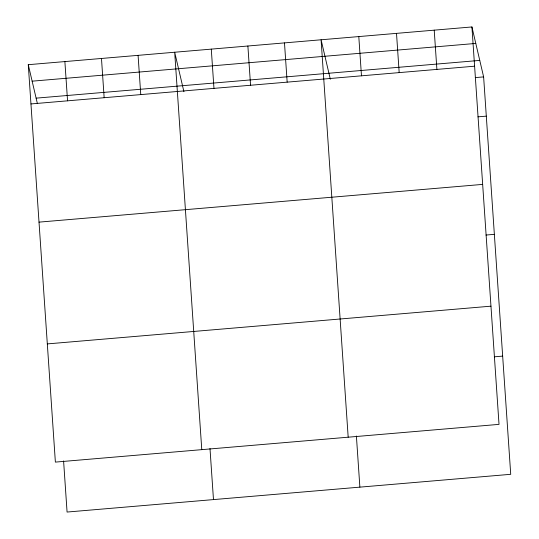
<?xml version="1.0" encoding="UTF-8"?>
<svg xmlns="http://www.w3.org/2000/svg" width="539" height="539" viewBox="0 0 539 539"><rect width="100%" height="100%" fill="white"/><g stroke="black" fill="none" stroke-linecap="round" stroke-linejoin="round"><path stroke-width="0.81" d="M471.928 26.95L499.02 424.368L55.376 462.105L28.277 64.693L471.928 26.95L483.624 76.895L510.723 474.307L67.072 512.05L63.589 460.912M32.138 81.173L475.789 43.43M36.12 98.152L479.764 60.408M30.959 103.939L474.603 66.196M475.25 77.603L483.624 76.895M477.925 116.848L486.299 116.141M39.01 222.135L482.661 184.392M485.983 235.044L494.357 234.337M47.317 343.909L490.962 306.172M494.283 356.825L502.665 356.111M330.333 79.24L321.089 39.785L348.181 437.196M183.927 91.691L174.683 52.236L201.775 449.654M28.277 64.693L37.346 103.4M434.218 30.157L436.893 69.403M396.509 33.364L399.183 72.61M358.799 36.571L361.474 75.824M356.394 436.004L359.877 487.141M284.484 42.898L287.166 82.144M247.886 46.01L250.561 85.256M211.288 49.123L213.963 88.369M209.988 448.461L213.478 499.592M138.085 55.349L140.76 94.594M101.48 58.468L104.155 97.714M64.882 61.581L67.557 100.827"/></g></svg>
